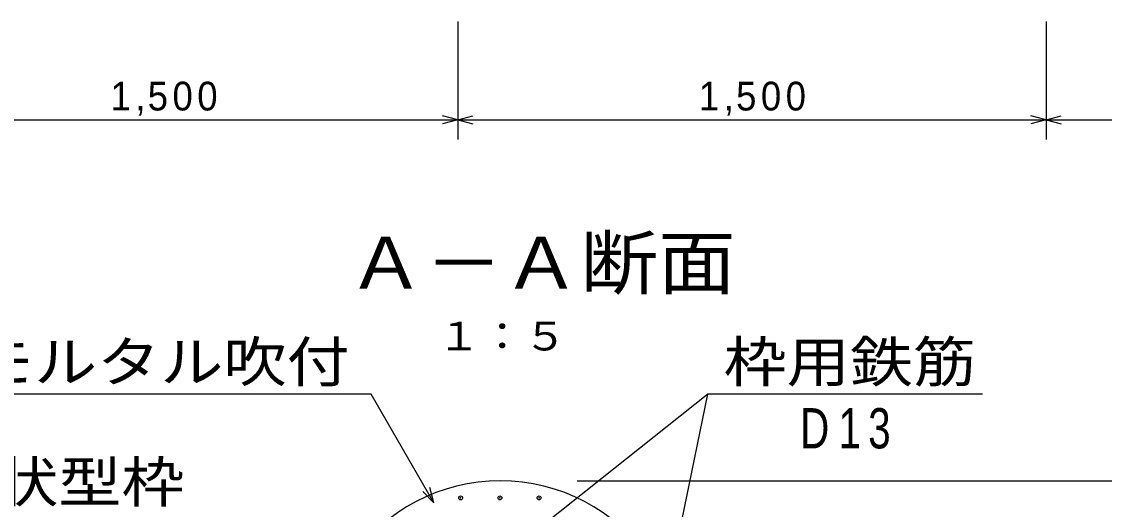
# Model space of a CAD drawing. Units: millimetres at full size, sheet at 1:20, with parts at other scales. Extents: x -7610 to 7610, y -5340 to 5340.
# Drawn here: x -6197 to -3437, y -3459 to -2216 of the extents above; entities that cross this region are included whole.
import ezdxf
from ezdxf.enums import TextEntityAlignment as Align

# ---------------------------------------------------------------- set-up
doc = ezdxf.new("R2010")
doc.units = ezdxf.units.MM
doc.header["$LTSCALE"] = 20
doc.header["$PDMODE"] = 32
doc.header["$PDSIZE"] = 10
for name, color, linetype in [('0-6_寸法', 7, 'Continuous'), ('2-1_法枠', 5, 'Continuous'), ('2-7_寸法', 7, 'Continuous'), ('2-8_名称', 7, 'Continuous'), ('2-9_表題', 3, 'Continuous'), ('2-A_ハッチ', 3, 'Continuous')]:
    doc.layers.add(name, color=color, linetype=linetype)
doc.styles.add('HGPｺﾞｼｯｸE', font='')
doc.styles.get('HGPｺﾞｼｯｸE').set_extended_font_data('HGPｺﾞｼｯｸE')

msp = doc.modelspace()

# ---------------------------------------------------------------- linework, layer by layer
at = {"layer": '0-6_寸法'}
for p, q in [((-5085, -2216.37), (-5085, -2516.37)), ((-3585, -2216.37), (-3585, -2516.37)), ((-5085, -2466.37), (-5123.64, -2456.02)), ((-5085, -2466.37), (-5046.36, -2456.02)), ((-3585, -2466.37), (-3623.64, -2456.02)), ((-3585, -2466.37), (-3546.36, -2456.02)), ((-6585, -2466.37), (-5085, -2466.37)), ((-5085, -2466.37), (-5123.64, -2476.73)), ((-5085, -2466.37), (-5046.36, -2476.73)), ((-5085, -2466.37), (-3585, -2466.37)), ((-3585, -2466.37), (-3623.64, -2476.73)), ((-3585, -2466.37), (-3546.36, -2476.73))]:
    msp.add_line(p, q, dxfattribs=at)
msp.add_lwpolyline([(-3585, -2466.37), (-2085, -2466.37), (-585, -2466.37)], dxfattribs=at)
at = {"layer": '2-1_法枠'}
msp.add_arc((-4976.58, -3847.34), 461, 34.48292, 145.51708, dxfattribs=at)
at = {"layer": '2-7_寸法'}
msp.add_line((-4780.42, -3386.34), (-3296.58, -3386.34), dxfattribs=at)
at = {"layer": '2-8_名称'}
for p, q in [((-5305.99, -3165.38), (-6405.99, -3165.38)), ((-5145.99, -3442.51), (-5305.99, -3165.38)), ((-4447.14, -3165.38), (-4976.58, -3586.34)), ((-4616.58, -3986.34), (-4447.14, -3165.38)), ((-3747.14, -3165.38), (-4447.14, -3165.38)), ((-5145.99, -3442.51), (-5174.28, -3414.23)), ((-5145.99, -3442.51), (-5156.34, -3403.87))]:
    msp.add_line(p, q, dxfattribs=at)
at = {"layer": '2-A_ハッチ', "color": 7}
for p in [(-5077.47, -3430.07), (-4977.47, -3430.07), (-4877.47, -3430.07)]:
    msp.add_point(p, dxfattribs=at)

# ---------------------------------------------------------------- texts
at = {"layer": '0-6_寸法', "color": 3, "char_height": 73.31, "attachment_point": 7, "style": 'HGPｺﾞｼｯｸE'}
for insert in [(-5970, -2456.37), (-4470, -2456.37)]:
    msp.add_mtext('\\T1.22;\\W0.95;1,500', dxfattribs=dict(at, insert=insert))
at = {"layer": '2-8_名称', "color": 2, "style": 'HGPｺﾞｼｯｸE', "width": 1.15}
for s, p in [('モルタル吹付', (-6325.99, -3165.38)), ('枠用鉄筋', (-4407.14, -3165.38)), ('金網状型枠', (-6585.98, -3471.8))]:
    msp.add_text(s, height=102.6, dxfattribs=at).set_placement(p, align=Align.BOTTOM_LEFT)
at = {"layer": '2-8_名称', "color": 2, "insert": (-4212.14, -3305.38), "char_height": 102.6, "attachment_point": 7, "style": 'HGPｺﾞｼｯｸE'}
msp.add_mtext('\\T1.32;\\W0.75;D13', dxfattribs=at)
at = {"layer": '2-9_表題', "color": 6, "style": 'HGPｺﾞｼｯｸE', "width": 1.1}
msp.add_text('Ａ－Ａ断面', height=132, dxfattribs=at).set_placement((-5366.58, -2936.34), align=Align.BOTTOM_LEFT)
at = {"layer": '2-9_表題', "style": 'HGPｺﾞｼｯｸE', "width": 1.1}
msp.add_text('１：５', height=73.31, dxfattribs=at).set_placement((-5136.58, -3076.34), align=Align.BOTTOM_LEFT)

doc.saveas('drawing.dxf')
